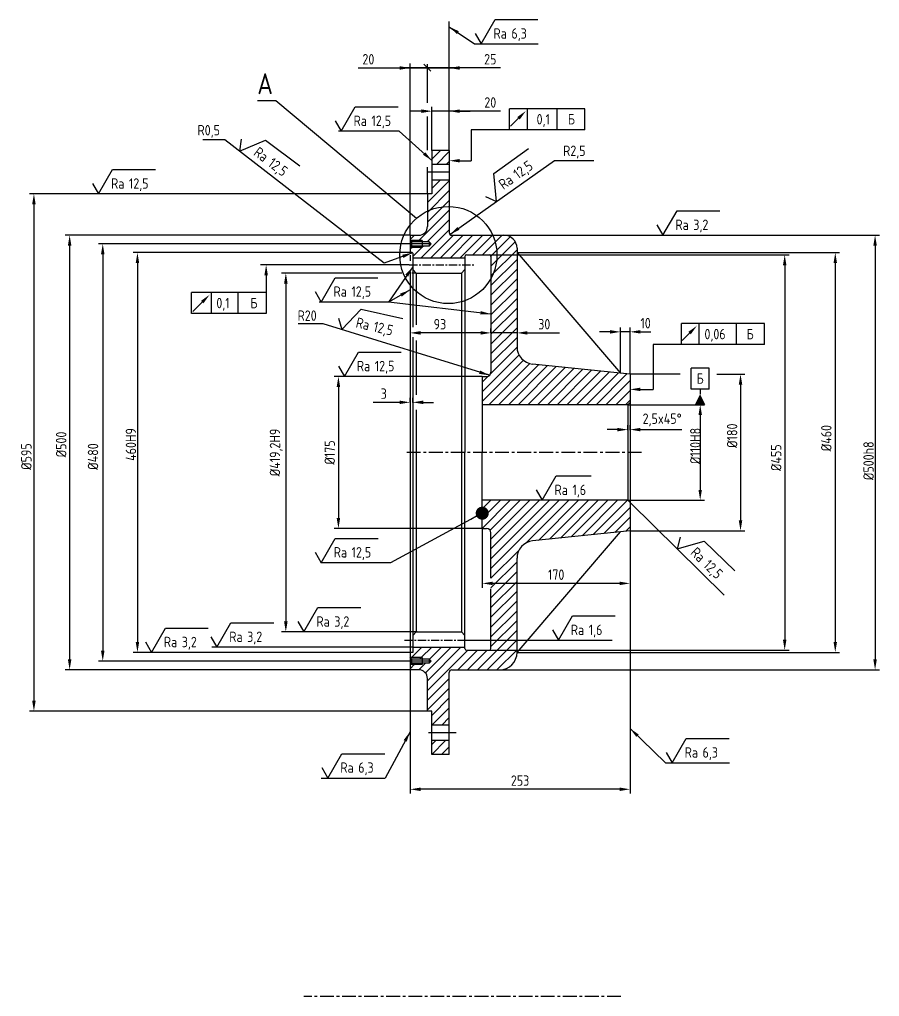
# Model space of a CAD drawing. Header units: millimetres. Extents: x 34179 to 39916, y -3385 to -179.
# Drawn here: x 34179 to 35169, y -1346 to -222 of the extents above; entities that cross this region are included whole.
import ezdxf
from ezdxf.enums import TextEntityAlignment as Align

# ---------------------------------------------------------------- set-up
doc = ezdxf.new("R2010")
doc.units = ezdxf.units.MM
doc.linetypes.add('CENTER', pattern=[50.8, 31.75, -6.35, 6.35, -6.35])
for name, color, linetype in [('Bord', 1, 'Continuous'), ('Cen', 5, 'CENTER'), ('Cont', 6, 'Continuous'), ('Dim', 7, 'Continuous'), ('Hatch', 2, 'Continuous'), ('Text', 3, 'Continuous'), ('Textb', 6, 'Continuous'), ('Vporti', 7, 'Continuous')]:
    doc.layers.add(name, color=color, linetype=linetype)
doc.styles.add('Style1', font='romans.shx', dxfattribs={"width": 0.8})
doc.dimstyles.new('LIN4', dxfattribs={"dimscale": 4, "dimtxt": 3, "dimasz": 3, "dimexe": 1.25, "dimexo": 0, "dimgap": 1, "dimtad": 1, "dimdec": 0, "dimzin": 13, "dimdsep": 46, "dimtxsty": 'Style1', "dimcen": 2.5, "dimclrt": 3, "dimadec": 0, "dimazin": 0, "dimtfac": 1, "dimtofl": 0, "dimtmove": 1, "dimatfit": 3, "dimfxl": 1, "dimtolj": 1, "dimtzin": 13, "dimarcsym": 0})
doc.dimstyles.new('Lin5', dxfattribs={"dimscale": 5, "dimtxt": 3, "dimasz": 3, "dimexe": 1.25, "dimexo": 0, "dimgap": 1.5, "dimtad": 1, "dimtoh": 1, "dimdec": 0, "dimtxsty": 'Style1', "dimcen": 2.5, "dimclrt": 3, "dimadec": 0, "dimazin": 0, "dimtfac": 1, "dimtdec": 0, "dimtmove": 0, "dimatfit": 2, "dimldrblk": 'DOT', "dimfxl": 1, "dimarcsym": 0})
pattern_1 = [(45, (25755.52, -5071.287), (-5.61266, 5.61266), [])]

# ---------------------------------------------------------------- blocks, each defined once
blk = doc.blocks.new('*D51')
at = {"layer": 'Dim', "color": 0, "lineweight": -2, "transparency": 16777216}
for p, q in [((34751.8, -571.3), (34751.8, -587.3)), ((34709.8, -582.3), (34697.8, -582.3)), ((34721.8, -582.3), (34721.8, -577.3)), ((34763.8, -582.3), (34775.8, -582.3))]:
    blk.add_line(p, q, dxfattribs=at)
at = {"layer": 'Dim', "color": 0, "transparency": 16777216}
for points in [[(34709.8, -580.3), (34709.8, -584.3), (34721.8, -582.3)], [(34763.8, -580.3), (34763.8, -584.3), (34751.8, -582.3)]]:
    blk.add_solid(points, dxfattribs=at)
at = {"layer": 'Dim', "color": 3, "transparency": 16777216, "insert": (34783.1, -572.3), "char_height": 12, "attachment_point": 5, "style": 'Style1'}
blk.add_mtext('\\A1;30', dxfattribs=at)
blk = doc.blocks.new('*D52')
at = {"layer": 'Dim', "color": 0, "lineweight": -2, "transparency": 16777216}
for p, q in [((34881.8, -809.9), (34881.8, -1112.4)), ((34628.8, -969.9), (34628.8, -1112.4)), ((34869.8, -1107.4), (34640.8, -1107.4))]:
    blk.add_line(p, q, dxfattribs=at)
at = {"layer": 'Dim', "color": 0, "transparency": 16777216}
for points in [[(34640.8, -1105.4), (34640.8, -1109.4), (34628.8, -1107.4)], [(34869.8, -1105.4), (34869.8, -1109.4), (34881.8, -1107.4)]]:
    blk.add_solid(points, dxfattribs=at)
at = {"layer": 'Dim', "color": 3, "transparency": 16777216, "insert": (34755.3, -1097.4), "char_height": 12, "attachment_point": 5, "style": 'Style1'}
blk.add_mtext('\\A1;253', dxfattribs=at)
blk = doc.blocks.new('*D53')
at = {"layer": 'Dim', "color": 0, "lineweight": -2, "transparency": 16777216}
for p, q in [((34711.8, -807.4), (34711.8, -875.5)), ((34881.8, -809.9), (34881.8, -875.5)), ((34869.8, -870.5), (34723.8, -870.5))]:
    blk.add_line(p, q, dxfattribs=at)
at = {"layer": 'Dim', "color": 0, "transparency": 16777216}
for points in [[(34723.8, -868.5), (34723.8, -872.5), (34711.8, -870.5)], [(34869.8, -868.5), (34869.8, -872.5), (34881.8, -870.5)]]:
    blk.add_solid(points, dxfattribs=at)
at = {"layer": 'Dim', "color": 3, "transparency": 16777216, "insert": (34796.8, -860.5), "char_height": 12, "attachment_point": 5, "style": 'Style1'}
blk.add_mtext('\\A1;170', dxfattribs=at)
blk = doc.blocks.new('*D54')
at = {"layer": 'Dim', "color": 0, "lineweight": -2, "transparency": 16777216}
for p, q in [((34736.8, -469.9), (35168.7, -469.9)), ((35163.7, -481.9), (35163.7, -957.9)), ((34731.8, -969.9), (35168.7, -969.9))]:
    blk.add_line(p, q, dxfattribs=at)
at = {"layer": 'Dim', "color": 0, "transparency": 16777216}
for points in [[(35161.7, -481.9), (35165.7, -481.9), (35163.7, -469.9)], [(35161.7, -957.9), (35165.7, -957.9), (35163.7, -969.9)]]:
    blk.add_solid(points, dxfattribs=at)
at = {"layer": 'Dim', "color": 3, "transparency": 16777216, "insert": (35156.2, -729.4), "char_height": 12, "attachment_point": 5, "rotation": 90, "style": 'Style1'}
blk.add_mtext('\\A1;%%C500h8', dxfattribs=at)
blk = doc.blocks.new('*D55')
at = {"layer": 'Dim', "color": 0, "lineweight": -2, "transparency": 16777216}
for p, q in [((34719.8, -492.4), (35064.7, -492.4)), ((35059.7, -504.4), (35059.7, -935.4)), ((34719.8, -947.4), (35064.7, -947.4))]:
    blk.add_line(p, q, dxfattribs=at)
at = {"layer": 'Dim', "color": 0, "transparency": 16777216}
for points in [[(35057.7, -504.4), (35061.7, -504.4), (35059.7, -492.4)], [(35057.7, -935.4), (35061.7, -935.4), (35059.7, -947.4)]]:
    blk.add_solid(points, dxfattribs=at)
at = {"layer": 'Dim', "color": 3, "transparency": 16777216, "insert": (35049.9, -725.9), "char_height": 12, "attachment_point": 5, "rotation": 90, "style": 'Style1'}
blk.add_mtext('\\A1;%%C455', dxfattribs=at)
blk = doc.blocks.new('*D56')
at = {"layer": 'Dim', "color": 0, "lineweight": -2, "transparency": 16777216}
for p, q in [((34751.8, -489.9), (35122.9, -489.9)), ((35117.9, -501.9), (35117.9, -937.9)), ((34751.8, -949.9), (35122.9, -949.9))]:
    blk.add_line(p, q, dxfattribs=at)
at = {"layer": 'Dim', "color": 0, "transparency": 16777216}
for points in [[(35115.9, -501.9), (35119.9, -501.9), (35117.9, -489.9)], [(35115.9, -937.9), (35119.9, -937.9), (35117.9, -949.9)]]:
    blk.add_solid(points, dxfattribs=at)
at = {"layer": 'Dim', "color": 3, "transparency": 16777216, "insert": (35107.6, -703.4), "char_height": 12, "attachment_point": 5, "rotation": 90, "style": 'Style1'}
blk.add_mtext('\\A1;%%c460', dxfattribs=at)
blk = doc.blocks.new('*D57')
at = {"layer": 'Dim', "color": 0, "lineweight": -2, "transparency": 16777216}
for p, q in [((34981.6, -629.9), (35013.9, -629.9)), ((35008.9, -641.9), (35008.9, -797.9)), ((34881.8, -809.9), (35013.9, -809.9))]:
    blk.add_line(p, q, dxfattribs=at)
at = {"layer": 'Dim', "color": 0, "transparency": 16777216}
for points in [[(35006.9, -641.9), (35010.9, -641.9), (35008.9, -629.9)], [(35006.9, -797.9), (35010.9, -797.9), (35008.9, -809.9)]]:
    blk.add_solid(points, dxfattribs=at)
at = {"layer": 'Dim', "color": 3, "transparency": 16777216, "insert": (34999.2, -700.6), "char_height": 12, "attachment_point": 5, "rotation": 90, "style": 'Style1'}
blk.add_mtext('\\A1;%%C180', dxfattribs=at)
blk = doc.blocks.new('*D58')
at = {"layer": 'Dim', "color": 0, "lineweight": -2, "transparency": 16777216}
for p, q in [((34648.8, -422.4), (34191, -422.4)), ((34196, -434.4), (34196, -1005.4)), ((34648.8, -1017.4), (34191, -1017.4))]:
    blk.add_line(p, q, dxfattribs=at)
at = {"layer": 'Dim', "color": 0, "transparency": 16777216}
for points in [[(34194, -434.4), (34198, -434.4), (34196, -422.4)], [(34194, -1005.4), (34198, -1005.4), (34196, -1017.4)]]:
    blk.add_solid(points, dxfattribs=at)
at = {"layer": 'Dim', "color": 3, "transparency": 16777216, "insert": (34187.3, -724.6), "char_height": 12, "attachment_point": 5, "rotation": 90, "style": 'Style1'}
blk.add_mtext('\\A1;%%C595', dxfattribs=at)
blk = doc.blocks.new('*D59')
at = {"layer": 'Dim', "color": 0, "lineweight": -2, "transparency": 16777216}
for p, q in [((34619.1, -513.5), (34480.8, -513.5)), ((34485.8, -525.5), (34485.8, -914.3)), ((34636.8, -926.3), (34480.8, -926.3))]:
    blk.add_line(p, q, dxfattribs=at)
at = {"layer": 'Dim', "color": 0, "transparency": 16777216}
for points in [[(34483.8, -525.5), (34487.8, -525.5), (34485.8, -513.5)], [(34483.8, -914.3), (34487.8, -914.3), (34485.8, -926.3)]]:
    blk.add_solid(points, dxfattribs=at)
at = {"layer": 'Dim', "color": 3, "transparency": 16777216, "insert": (34474.7, -719.9), "char_height": 12, "attachment_point": 5, "rotation": 90, "style": 'Style1'}
blk.add_mtext('\\A1;%%C419,2H9', dxfattribs=at)
blk = doc.blocks.new('*D60')
at = {"layer": 'Dim', "color": 0, "lineweight": -2, "transparency": 16777216}
for p, q in [((34711.8, -632.4), (34541.3, -632.4)), ((34546.3, -644.4), (34546.3, -795.4)), ((34711.8, -807.4), (34541.3, -807.4))]:
    blk.add_line(p, q, dxfattribs=at)
at = {"layer": 'Dim', "color": 0, "transparency": 16777216}
for points in [[(34544.3, -644.4), (34548.3, -644.4), (34546.3, -632.4)], [(34544.3, -795.4), (34548.3, -795.4), (34546.3, -807.4)]]:
    blk.add_solid(points, dxfattribs=at)
at = {"layer": 'Dim', "color": 3, "transparency": 16777216, "insert": (34536.3, -719.9), "char_height": 12, "attachment_point": 5, "rotation": 90, "style": 'Style1'}
blk.add_mtext('\\A1;%%C175', dxfattribs=at)
blk = doc.blocks.new('*D61')
at = {"layer": 'Dim', "color": 0, "lineweight": -2, "transparency": 16777216}
for p, q in [((34879.3, -664.9), (34967.5, -664.9)), ((34962.5, -676.9), (34962.5, -762.9)), ((34879.3, -774.9), (34967.5, -774.9))]:
    blk.add_line(p, q, dxfattribs=at)
at = {"layer": 'Dim', "color": 0, "transparency": 16777216}
for points in [[(34960.5, -676.9), (34964.5, -676.9), (34962.5, -664.9)], [(34960.5, -762.9), (34964.5, -762.9), (34962.5, -774.9)]]:
    blk.add_solid(points, dxfattribs=at)
at = {"layer": 'Dim', "color": 3, "transparency": 16777216, "insert": (34956.9, -712.4), "char_height": 12, "attachment_point": 5, "rotation": 90, "style": 'Style1'}
blk.add_mtext('\\A1;%%C110H8', dxfattribs=at)
blk = doc.blocks.new('*D62')
at = {"layer": 'Dim', "color": 0, "lineweight": -2, "transparency": 16777216}
for p, q in [((34569, -277.5), (34628.8, -277.5)), ((34628.8, -277.5), (34616.8, -277.5)), ((34628.8, -469.9), (34628.8, -272.5)), ((34628.8, -277.5), (34675.8, -277.5)), ((34628.8, -277.5), (34651.8, -277.5))]:
    blk.add_line(p, q, dxfattribs=at)
at = {"layer": 'Dim', "color": 0, "transparency": 16777216}
blk.add_solid([(34616.8, -275.5), (34616.8, -279.5), (34628.8, -277.5)], dxfattribs=at)
at = {"layer": 'Dim', "color": 3, "transparency": 16777216, "insert": (34580.8, -267.5), "char_height": 12, "attachment_point": 5, "style": 'Style1'}
blk.add_mtext('\\A1;20', dxfattribs=at)
blk = doc.blocks.new('*D63')
at = {"layer": 'Dim', "color": 0, "lineweight": -2, "transparency": 16777216}
for p, q in [((34628.8, -554.5), (34628.8, -587.3)), ((34721.8, -554.5), (34721.8, -587.3)), ((34709.8, -582.3), (34640.8, -582.3))]:
    blk.add_line(p, q, dxfattribs=at)
at = {"layer": 'Dim', "color": 0, "transparency": 16777216}
for points in [[(34640.8, -580.3), (34640.8, -584.3), (34628.8, -582.3)], [(34709.8, -580.3), (34709.8, -584.3), (34721.8, -582.3)]]:
    blk.add_solid(points, dxfattribs=at)
at = {"layer": 'Dim', "color": 3, "transparency": 16777216, "insert": (34663.1, -572.3), "char_height": 12, "attachment_point": 5, "style": 'Style1'}
blk.add_mtext('\\A1;93', dxfattribs=at)
blk = doc.blocks.new('*D64')
at = {"layer": 'Dim', "color": 0, "lineweight": -2, "transparency": 16777216}
for p, q in [((34673.8, -277.5), (34627.8, -277.5)), ((34673.8, -277.5), (34651.8, -277.5)), ((34673.8, -372.4), (34673.8, -272.5)), ((34673.8, -277.5), (34685.8, -277.5)), ((34732.8, -277.5), (34673.8, -277.5))]:
    blk.add_line(p, q, dxfattribs=at)
at = {"layer": 'Dim', "color": 0, "transparency": 16777216}
blk.add_solid([(34685.8, -275.5), (34685.8, -279.5), (34673.8, -277.5)], dxfattribs=at)
at = {"layer": 'Dim', "color": 3, "transparency": 16777216, "insert": (34721, -267.5), "char_height": 12, "attachment_point": 5, "style": 'Style1'}
blk.add_mtext('\\A1;25', dxfattribs=at)
blk = doc.blocks.new('*D65')
at = {"layer": 'Dim', "color": 0, "lineweight": -2, "transparency": 16777216}
for p, q in [((34653.8, -372.4), (34653.8, -322.2)), ((34673.8, -372.4), (34673.8, -322.2)), ((34641.8, -327.2), (34629.8, -327.2)), ((34673.8, -327.2), (34653.8, -327.2)), ((34732.8, -327.2), (34673.8, -327.2)), ((34685.8, -327.2), (34697.8, -327.2))]:
    blk.add_line(p, q, dxfattribs=at)
at = {"layer": 'Dim', "color": 0, "transparency": 16777216}
for points in [[(34641.8, -325.2), (34641.8, -329.2), (34653.8, -327.2)], [(34685.8, -325.2), (34685.8, -329.2), (34673.8, -327.2)]]:
    blk.add_solid(points, dxfattribs=at)
at = {"layer": 'Dim', "color": 3, "transparency": 16777216, "insert": (34721, -317.2), "char_height": 12, "attachment_point": 5, "style": 'Style1'}
blk.add_mtext('\\A1;20', dxfattribs=at)
blk = doc.blocks.new('*D66')
at = {"layer": 'Dim', "color": 0, "lineweight": -2, "transparency": 16777216}
for p, q in [((34628.8, -469.9), (34232.1, -469.9)), ((34237.1, -481.9), (34237.1, -957.9)), ((34628.8, -969.9), (34232.1, -969.9))]:
    blk.add_line(p, q, dxfattribs=at)
at = {"layer": 'Dim', "color": 0, "transparency": 16777216}
for points in [[(34235.1, -481.9), (34239.1, -481.9), (34237.1, -469.9)], [(34235.1, -957.9), (34239.1, -957.9), (34237.1, -969.9)]]:
    blk.add_solid(points, dxfattribs=at)
at = {"layer": 'Dim', "color": 3, "transparency": 16777216, "insert": (34227.4, -710.7), "char_height": 12, "attachment_point": 5, "rotation": 90, "style": 'Style1'}
blk.add_mtext('\\A1;%%C500', dxfattribs=at)
blk = doc.blocks.new('*D67')
at = {"layer": 'Dim', "color": 0, "lineweight": -2, "transparency": 16777216}
for p, q in [((34858.8, -581.1), (34846.8, -581.1)), ((34870.8, -628.8), (34870.8, -576.1)), ((34881.8, -629.9), (34881.8, -576.1)), ((34893.8, -581.1), (34905.8, -581.1))]:
    blk.add_line(p, q, dxfattribs=at)
at = {"layer": 'Dim', "color": 0, "transparency": 16777216}
for points in [[(34858.8, -579.1), (34858.8, -583.1), (34870.8, -581.1)], [(34893.8, -579.1), (34893.8, -583.1), (34881.8, -581.1)]]:
    blk.add_solid(points, dxfattribs=at)
at = {"layer": 'Dim', "color": 3, "transparency": 16777216, "insert": (34899.7, -571.1), "char_height": 12, "attachment_point": 5, "style": 'Style1'}
blk.add_mtext('\\A1;10', dxfattribs=at)
blk = doc.blocks.new('FORMA01')
at = {"layer": 'Bord'}
for p, q in [((-2.57, 4.21), (-2.57, 10.21)), ((-2.57, 10.21), (2.57, 10.21)), ((2.57, 4.21), (2.57, 10.21)), ((-2.57, 4.21), (2.57, 4.21)), ((0, 4.21), (0, 2.71))]:
    blk.add_line(p, q, dxfattribs=at)
blk.add_lwpolyline([(0, 2.71, 0, 3, 0), (0, -0.29, 3, 3, 0)], format="xyseb", dxfattribs=at)
at = {"layer": 'Text', "style": 'Style1', "width": 0.8}
blk.add_attdef('А', text='', height=3, dxfattribs=at).set_placement((0, 7.21), align=Align.MIDDLE)
blk = doc.blocks.new('*D68')
at = {"layer": 'Dim', "color": 0, "lineweight": -2, "transparency": 16777216}
for p, q in [((34867.3, -693.6), (34855.3, -693.6)), ((34879.3, -694.2), (34879.3, -688.6)), ((34881.8, -694.2), (34881.8, -688.6)), ((34893.8, -693.6), (34905.8, -693.6))]:
    blk.add_line(p, q, dxfattribs=at)
at = {"layer": 'Dim', "color": 0, "transparency": 16777216}
for points in [[(34867.3, -691.6), (34867.3, -695.6), (34879.3, -693.6)], [(34893.8, -691.6), (34893.8, -695.6), (34881.8, -693.6)]]:
    blk.add_solid(points, dxfattribs=at)
at = {"layer": 'Dim', "color": 3, "transparency": 16777216, "insert": (34918.7, -682.4), "char_height": 12, "attachment_point": 5, "style": 'Style1'}
blk.add_mtext('\\A1;2,5x45%%D', dxfattribs=at)
blk = doc.blocks.new('*D69')
at = {"layer": 'Dim', "color": 0, "lineweight": -2, "transparency": 16777216}
for p, q in [((34628.8, -489.9), (34310.1, -489.9)), ((34315.1, -501.9), (34315.1, -937.9)), ((34628.8, -949.9), (34310.1, -949.9))]:
    blk.add_line(p, q, dxfattribs=at)
at = {"layer": 'Dim', "color": 0, "transparency": 16777216}
for points in [[(34313.1, -501.9), (34317.1, -501.9), (34315.1, -489.9)], [(34313.1, -937.9), (34317.1, -937.9), (34315.1, -949.9)]]:
    blk.add_solid(points, dxfattribs=at)
at = {"layer": 'Dim', "color": 3, "transparency": 16777216, "insert": (34307.6, -710.7), "char_height": 12, "attachment_point": 5, "rotation": 90, "style": 'Style1'}
blk.add_mtext('\\A1;460H9', dxfattribs=at)
blk = doc.blocks.new('*D70')
at = {"layer": 'Dim', "color": 0, "lineweight": -2, "transparency": 16777216}
for p, q in [((34628.8, -479.9), (34270.2, -479.9)), ((34275.2, -491.9), (34275.2, -947.9)), ((34628.8, -959.9), (34270.2, -959.9))]:
    blk.add_line(p, q, dxfattribs=at)
at = {"layer": 'Dim', "color": 0, "transparency": 16777216}
for points in [[(34273.2, -491.9), (34277.2, -491.9), (34275.2, -479.9)], [(34273.2, -947.9), (34277.2, -947.9), (34275.2, -959.9)]]:
    blk.add_solid(points, dxfattribs=at)
at = {"layer": 'Dim', "color": 3, "transparency": 16777216, "insert": (34264, -724.6), "char_height": 12, "attachment_point": 5, "rotation": 90, "style": 'Style1'}
blk.add_mtext('\\A1;%%C480', dxfattribs=at)
blk = doc.blocks.new('*D71')
at = {"layer": 'Dim', "color": 0, "lineweight": -2, "transparency": 16777216}
for p, q in [((34616.8, -662.2), (34604.8, -662.2)), ((34628.8, -662.2), (34628.8, -657.2)), ((34631.8, -662.2), (34631.8, -657.2)), ((34643.8, -662.2), (34655.8, -662.2))]:
    blk.add_line(p, q, dxfattribs=at)
at = {"layer": 'Dim', "color": 0, "transparency": 16777216}
for points in [[(34616.8, -660.2), (34616.8, -664.2), (34628.8, -662.2)], [(34643.8, -660.2), (34643.8, -664.2), (34631.8, -662.2)]]:
    blk.add_solid(points, dxfattribs=at)
at = {"layer": 'Dim', "color": 3, "transparency": 16777216, "insert": (34598.5, -652.2), "char_height": 12, "attachment_point": 5, "style": 'Style1'}
blk.add_mtext('\\A1;3', dxfattribs=at)
blk = doc.blocks.new('SHERISO_01')
at = {"layer": 'Text'}
blk.add_line((4.04, 7), (16.36, 7), dxfattribs=at)
blk.add_lwpolyline([(-1.73, 3), (0, 0), (4.04, 7)], dxfattribs=at)
at = {"layer": 'Text', "style": 'Style1', "width": 0.8}
blk.add_text('Ra', height=3, dxfattribs=at).set_placement((3.58, 1.5))
blk.add_attdef('12,5', (8.73, 1.5), '', height=3, dxfattribs=at)
blk = doc.blocks.new('sherISO_04')
at = {"layer": 'Text'}
blk.add_line((4.04, 7), (14.12, 7), dxfattribs=at)
blk.add_lwpolyline([(-1.73, 3), (0, 0), (4.04, 7)], dxfattribs=at)
at = {"layer": 'Text', "style": 'Style1', "width": 0.8}
blk.add_text('Ra', height=3, dxfattribs=at).set_placement((3.58, 1.5))
blk.add_attdef('3,2', (8.73, 1.5), '', height=3, dxfattribs=at)

msp = doc.modelspace()

# ---------------------------------------------------------------- hatches: boundary and pattern name
at = {"layer": 'Hatch'}
h = msp.add_hatch(dxfattribs=at)
h.set_pattern_fill('ANSI31', color=256, scale=2.5, style=0)
h.set_pattern_definition(pattern_1)
h.paths.add_polyline_path([(34653.77285, -372.44286), (34653.77285, -388.44286), (34673.77285, -388.44286), (34673.77285, -372.44286)])
h = msp.add_hatch(dxfattribs=at)
h.set_pattern_fill('ANSI31', color=256, scale=2.5, style=0)
h.set_pattern_definition(pattern_1)
h.paths.add_polyline_path([(34673.77285, -466.94286), (34673.77285, -436.85611, 0.1159380318), (34648.77285, -442.25466), (34648.77285, -459.94286, -0.4142135624), (34638.77285, -469.94286), (34628.77285, -469.94286), (34628.77285, -475.94286), (34642.77285, -475.94286), (34642.77285, -477.54286), (34650.77285, -477.54286), (34653.17285, -479.94286), (34650.77285, -482.34286), (34642.77285, -482.34286), (34642.77285, -483.94286), (34628.77285, -483.94286), (34628.77285, -489.94286), (34631.77285, -489.94286), (34631.77285, -495.94286), (34691.77285, -495.94286), (34691.77285, -494.44286, -0.4142135624), (34693.77285, -492.44286), (34719.77285, -492.44286, -0.4142135624), (34721.77285, -494.44286), (34721.77285, -519.59776, 0.1259805434), (34728.64938, -492.73888, 0.1054146983), (34723.7893, -469.94286), (34676.77285, -469.94286, -0.4142135624)])
h.paths.add_polyline_path([(34673.77285, -436.85611), (34673.77285, -406.44286), (34653.77285, -406.44286), (34653.77285, -422.44286), (34648.77285, -422.44286), (34648.77285, -442.25466, -0.1159380318)])
h.paths.add_polyline_path([(34721.77285, -627.44286, -0.4142135624), (34716.77285, -632.44286), (34711.77285, -632.44286), (34711.77285, -664.94286), (34879.27285, -664.94286), (34881.77285, -662.44286), (34881.77285, -629.94286), (34769.68228, -618.16167, -0.383864035), (34751.77285, -598.27123), (34751.77285, -484.94286, 0.4142135624), (34736.77285, -469.94286), (34723.7893, -469.94286, -0.1054146983), (34728.64938, -492.73888, -0.1259805434), (34721.77285, -519.59776)])
h = msp.add_hatch(dxfattribs=at)
h.set_pattern_fill('ANSI31', color=256, scale=2.5, style=0)
h.set_pattern_definition(pattern_1)
h.paths.add_polyline_path([(34628.77285, -475.94286), (34642.77285, -475.94286), (34642.77285, -477.54286), (34630.37285, -477.54286)])
h.paths.add_polyline_path([(34630.37285, -482.34286), (34642.77285, -482.34286), (34642.77285, -483.94286), (34628.77285, -483.94286)])
h = msp.add_hatch(dxfattribs=at)
h.set_pattern_fill('ANSI31', color=256, scale=2.5, style=0)
h.set_pattern_definition(pattern_1)
h.paths.add_polyline_path([(34711.77285, -774.94286), (34879.27285, -774.94286), (34881.77285, -777.44286), (34881.77285, -809.94286), (34769.68228, -821.72406, 0.383864035), (34751.77285, -841.6145), (34751.77285, -935.94286), (34721.77285, -935.94286), (34721.77285, -812.44286, 0.4142135624), (34716.77285, -807.44286), (34711.77285, -807.44286)])
h.paths.add_polyline_path([(34642.77285, -962.34286), (34650.77285, -962.34286), (34653.17285, -959.94286), (34650.77285, -957.54286), (34642.77285, -957.54286), (34642.77285, -955.94286), (34628.77285, -955.94286), (34628.77285, -949.94286), (34631.77285, -949.94286), (34631.77285, -943.94286), (34691.77285, -943.94286), (34691.77285, -945.44286, 0.4142135624), (34693.77285, -947.44286), (34719.77285, -947.44286, 0.4142135624), (34721.77285, -945.44286), (34721.77285, -935.94286), (34751.77285, -935.94286), (34751.77285, -949.94286, -0.4142135624), (34731.77285, -969.94286), (34676.77285, -969.94286, 0.4142135624), (34673.77285, -972.94286), (34673.77285, -1033.44286), (34653.77285, -1033.44286), (34653.77285, -1017.44286), (34648.77285, -1017.44286), (34648.77285, -979.94286, 0.4142135624), (34638.77285, -969.94286), (34628.77285, -969.94286), (34628.77285, -963.94286), (34642.77285, -963.94286)])
h.paths.add_polyline_path([(34653.77285, -1051.44286), (34673.77285, -1051.44286), (34673.77285, -1067.44286), (34653.77285, -1067.44286)])
h.paths.add_polyline_path([(34831.14316, -774.80001), (34805.25745, -774.80001), (34805.25745, -753.37144), (34831.14316, -753.37144)], flags=9)
h = msp.add_hatch(dxfattribs=at)
h.set_pattern_fill('ANSI31', color=256, scale=2.5, style=0)
h.set_pattern_definition(pattern_1)
h.paths.add_polyline_path([(34628.77285, -955.94286), (34642.77285, -955.94286), (34642.77285, -957.54286), (34630.37285, -957.54286)])
h.paths.add_polyline_path([(34630.37285, -962.34286), (34642.77285, -962.34286), (34642.77285, -963.94286), (34628.77285, -963.94286)])

# ---------------------------------------------------------------- linework, layer by layer
at = {"layer": 'Bord'}
for p, q in [((34829.9292, -324.50398), (34743.25623, -324.50398)), ((34743.25623, -348.50398), (34743.25623, -324.50398)), ((34763.82767, -348.50398), (34763.82767, -324.50398)), ((34797.77784, -348.50398), (34797.77784, -324.50398)), ((34829.9292, -348.50398), (34829.9292, -324.50398)), ((34743.25623, -348.50398), (34699.04959, -348.50398)), ((34699.04959, -348.50398), (34699.04959, -384.21953)), ((34829.9292, -348.50398), (34743.25623, -348.50398)), ((34685.77285, -384.21953), (34699.04959, -384.21953)), ((34642.77285, -475.94286), (34628.77285, -475.94286)), ((34642.77285, -483.94286), (34628.77285, -483.94286)), ((34627.72647, -503.94286), (34456.79164, -503.94286)), ((34463.16698, -515.30938), (34463.16698, -559.94614)), ((34377.24579, -559.94614), (34377.24579, -535.94614)), ((34463.16698, -535.94614), (34377.24579, -535.94614)), ((34400.45588, -559.94614), (34400.45588, -535.94614)), ((34431.01562, -559.94614), (34431.01562, -535.94614)), ((34463.16698, -559.94614), (34377.24579, -559.94614)), ((35036.58606, -571.66087), (34940.83493, -571.66087)), ((34940.83493, -595.66087), (34940.83493, -571.66087)), ((34961.40637, -595.66087), (34961.40637, -571.66087)), ((35004.4347, -595.66087), (35004.4347, -571.66087)), ((35036.58606, -595.66087), (35036.58606, -571.66087)), ((34940.83493, -595.66087), (34908.32313, -595.66087)), ((34908.32313, -595.66087), (34908.32313, -647.28943)), ((35036.58606, -595.66087), (34940.83493, -595.66087)), ((34893.77285, -647.28943), (34908.32313, -647.28943)), ((34642.77285, -955.94286), (34628.77285, -955.94286)), ((34642.77285, -963.94286), (34628.77285, -963.94286))]:
    msp.add_line(p, q, dxfattribs=at)
for points in [[(34673.77285, -384.21953, 0, 4, 0), (34685.77285, -384.21953, 4, 4, 0)], [(34463.16698, -503.94286, 0, 4, 0), (34463.16698, -515.94286, 4, 4, 0)], [(34881.77285, -647.28943, 0, 4, 0), (34893.77285, -647.28943, 4, 4, 0)]]:
    msp.add_lwpolyline(points, format="xyseb", dxfattribs=at)
at = {"layer": 'Cen'}
for p, q in [((34673.77285, -397.44286), (34648.50615, -397.44286)), ((34653.17285, -479.94286), (34628.77285, -479.94286)), ((34653.17285, -959.94286), (34628.77285, -959.94286)), ((34681.69814, -1042.44286), (34648.50615, -1042.44286))]:
    msp.add_line(p, q, dxfattribs=at)
at = {"layer": 'Cen', "ltscale": 0.3}
for p, q in [((34627.72647, -503.94286), (34703.39442, -503.94286)), ((34622.36717, -935.94286), (34693.33282, -935.94286))]:
    msp.add_line(p, q, dxfattribs=at)
at = {"layer": 'Cen', "ltscale": 0.5}
for p, q in [((34894.89331, -719.94286), (34624.17433, -719.94286)), ((34871.21644, -1345.76464), (34506.67085, -1345.76464))]:
    msp.add_line(p, q, dxfattribs=at)
at = {"layer": 'Cont'}
for p, q in [((34673.77285, -372.44286), (34653.77285, -372.44286)), ((34653.77285, -372.44286), (34653.77285, -422.44286)), ((34673.77285, -372.44286), (34673.77285, -397.44286)), ((34673.77285, -388.44286), (34653.77285, -388.44286)), ((34673.77285, -397.44286), (34673.77285, -466.94286)), ((34673.77285, -406.44286), (34653.77285, -406.44286)), ((34648.77285, -422.44286), (34648.77285, -459.94286)), ((34653.77285, -422.44286), (34648.77285, -422.44286)), ((34628.77285, -469.94286), (34638.77285, -469.94286)), ((34628.77285, -469.94286), (34628.77285, -490.31096)), ((34676.77285, -469.94286), (34736.77285, -469.94286)), ((34630.37285, -477.54286), (34628.77285, -475.94286)), ((34630.37285, -482.34286), (34628.77285, -483.94286)), ((34650.77285, -477.54286), (34630.37285, -477.54286)), ((34630.37285, -477.54286), (34630.37285, -482.34286)), ((34650.77285, -482.34286), (34630.37285, -482.34286)), ((34642.77285, -475.94286), (34642.77285, -483.94286)), ((34650.77285, -477.54286), (34653.17285, -479.94286)), ((34650.77285, -477.54286), (34650.77285, -482.34286)), ((34650.77285, -482.34286), (34653.17285, -479.94286)), ((34631.27285, -489.94286), (34628.77285, -489.94286)), ((34628.77285, -493.01428), (34628.77285, -499.57473)), ((34631.77285, -490.44286), (34631.77285, -575.8711)), ((34691.77285, -494.44286), (34691.77285, -719.94286)), ((34693.77285, -492.44286), (34719.77285, -492.44286)), ((34721.77285, -494.44286), (34721.77285, -627.44286)), ((34751.77285, -484.94286), (34751.77285, -598.27123)), ((34751.77285, -489.94286), (34870.78276, -628.78776)), ((34751.77285, -489.94286), (34752.77285, -489.94286)), ((34631.77285, -495.94286), (34691.77285, -495.94286)), ((34751.77285, -495.44286), (34751.77285, -598.27123)), ((34628.77285, -512.20147), (34628.77285, -969.94286)), ((34635.77285, -513.54286), (34631.77285, -509.54286)), ((34635.77285, -513.54286), (34635.77285, -572.88396)), ((34635.77285, -513.54286), (34687.77285, -513.54286)), ((34687.77285, -513.54286), (34691.77285, -509.54286)), ((34687.77285, -513.54286), (34687.77285, -926.34286)), ((34631.77285, -587.38431), (34631.77285, -949.94286)), ((34635.77285, -591.23068), (34635.77285, -653.61373)), ((34881.77285, -629.94286), (34769.68228, -618.16167)), ((34711.77285, -632.44286), (34716.77285, -632.44286)), ((34711.77285, -632.44286), (34711.77285, -719.94286)), ((34711.77285, -634.94286), (34711.77285, -634.94286)), ((34881.77285, -629.94286), (34881.77285, -809.94286)), ((34881.77285, -662.44286), (34879.27285, -664.94286)), ((34635.77285, -670.8151), (34635.77285, -926.34286)), ((34879.27285, -664.94286), (34711.77285, -664.94286)), ((34879.27285, -664.94286), (34879.27285, -774.94286)), ((34691.77285, -945.44286), (34691.77285, -719.94286)), ((34711.77285, -807.44286), (34711.77285, -719.94286)), ((34879.27285, -774.94286), (34711.77285, -774.94286)), ((34881.77285, -777.44286), (34879.27285, -774.94286)), ((34711.77285, -804.94286), (34711.77285, -804.94286)), ((34711.77285, -804.94286), (34711.77285, -804.94286)), ((34711.77285, -807.44286), (34716.77285, -807.44286)), ((34721.77285, -864.67629), (34721.77285, -812.44286)), ((34751.77285, -949.94286), (34870.78276, -811.09797)), ((34881.77285, -809.94286), (34769.68228, -821.72406)), ((34751.77285, -949.94286), (34751.77285, -841.6145)), ((34721.77285, -945.44286), (34721.77285, -876.6378)), ((34635.77285, -926.34286), (34631.77285, -930.34286)), ((34635.77285, -926.34286), (34687.77285, -926.34286)), ((34636.77285, -926.34286), (34687.77285, -926.34286)), ((34687.77285, -926.34286), (34691.77285, -930.34286)), ((34631.77285, -943.94286), (34691.77285, -943.94286)), ((34631.77285, -949.94286), (34628.77285, -949.94286)), ((34693.77285, -947.44286), (34719.77285, -947.44286)), ((34630.37285, -957.54286), (34628.77285, -955.94286)), ((34630.37285, -962.34286), (34628.77285, -963.94286)), ((34630.37285, -957.54286), (34630.37285, -962.34286)), ((34650.77285, -957.54286), (34630.37285, -957.54286)), ((34650.77285, -962.34286), (34630.37285, -962.34286)), ((34642.77285, -955.94286), (34642.77285, -963.94286)), ((34650.77285, -957.54286), (34650.77285, -962.34286)), ((34650.77285, -957.54286), (34653.17285, -959.94286)), ((34650.77285, -962.34286), (34653.17285, -959.94286)), ((34638.77285, -969.94286), (34628.77285, -969.94286)), ((34673.77285, -1067.44286), (34673.77285, -972.94286)), ((34676.77285, -969.94286), (34731.77285, -969.94286)), ((34648.77285, -1017.44286), (34648.77285, -979.94286)), ((34653.77285, -1017.44286), (34648.77285, -1017.44286)), ((34653.77285, -1017.44286), (34651.77285, -1017.44286)), ((34653.77285, -1062.44286), (34653.77285, -1017.44286)), ((34653.77285, -1067.44286), (34653.77285, -1017.44286)), ((34673.77285, -1033.44286), (34653.77285, -1033.44286)), ((34673.77285, -1051.44286), (34653.77285, -1051.44286)), ((34673.77285, -1067.44286), (34653.77285, -1067.44286))]:
    msp.add_line(p, q, dxfattribs=at)
for centre, radius, start, end in [((34638.77285, -459.94286), 10, 270, 0), ((34676.77285, -466.94286), 3, 180, 270), ((34736.77285, -484.94286), 15, 0, 90), ((34631.27285, -490.44286), 0.5, 0, 90), ((34693.77285, -494.44286), 2, 90, 180), ((34719.77285, -494.44286), 2, 0, 90), ((34771.77285, -598.27123), 20, 180, 264), ((34716.77285, -627.44286), 5, 270, 0), ((34716.77285, -812.44286), 5, 0, 90), ((34771.77285, -841.6145), 20, 96, 180), ((34693.77285, -945.44286), 2, 180, 270), ((34719.77285, -945.44286), 2, 270, 0), ((34731.77285, -949.94286), 20, 270, 0), ((34638.77285, -979.94286), 10, 0, 90), ((34676.77285, -972.94286), 3, 90, 180)]:
    msp.add_arc(centre, radius, start, end, dxfattribs=at)
at = {"layer": 'Dim'}
for p, q in [((34673.77285, -272.51083), (34673.77285, -224.10739)), ((34702.82478, -249.77889), (34776.18584, -249.77889)), ((34644.66855, -273.09807), (34652.4515, -281.35825)), ((34648.77285, -317.49577), (34648.77285, -273.02788)), ((34474.15505, -315.17435), (34453.21157, -315.17435)), ((34636.08377, -450.56115), (34474.15505, -315.17435)), ((34648.77285, -372.08372), (34648.77285, -333.50708)), ((34648.77285, -422.44286), (34648.77285, -391.65061)), ((34635.77285, -513.54286), (34630.70302, -513.54286)), ((34751.77285, -582.25689), (34721.77285, -582.25689)), ((34775.77285, -582.25689), (34800.46832, -582.25689)), ((34881.77285, -581.13425), (34870.78276, -581.13425)), ((34939.50419, -629.94286), (34881.77285, -629.94286)), ((34604.77285, -662.21442), (34586.27437, -662.21442)), ((34905.77285, -693.55826), (34941.50071, -693.55826)), ((34881.77285, -777.44286), (34990.04757, -884.03357)), ((34631.77285, -943.92119), (34400.86604, -943.92119)), ((34693.33282, -935.94286), (34861.37655, -935.94286)), ((34922.74888, -1076.99411), (34996.10994, -1076.99411)), ((34526.62615, -1094.44155), (34599.98721, -1094.44155))]:
    msp.add_line(p, q, dxfattribs=at)
msp.add_circle((34672.75739, -492.73888), 55.89199, dxfattribs=at)
at = {"layer": 'Text'}
for p, q in [((34753.49002, -335.38842), (34744.22816, -344.65028)), ((34389.67279, -546.83038), (34378.95807, -557.5451)), ((34950.26986, -582.5451), (34941.89686, -590.9181))]:
    msp.add_line(p, q, dxfattribs=at)
for points in [[(34761.9753, -326.90314, 0, 4, 0), (34753.49002, -335.38842, 4, 4, 0)], [(34398.15807, -538.3451, 0, 4, 0), (34389.67279, -546.83038, 4, 4, 0)], [(34958.75514, -574.05982, 0, 4, 0), (34950.26986, -582.5451, 4, 4, 0)]]:
    msp.add_lwpolyline(points, format="xyseb", dxfattribs=at)

# ---------------------------------------------------------------- block references
at = {"layer": 'Dim', "xscale": 4, "yscale": 4, "zscale": 4}
for name, p, values in [('SHERISO_01', (34710.38802, -249.77889), {'12,5': '6,3'}), ('SHERISO_01', (34270.41826, -422.44287), {'12,5': '12,5'}), ('SHERISO_01', (34919.66033, -469.94286), {'12,5': '3,2'}), ('SHERISO_01', (34526.37725, -546.76853), {'12,5': '12,5'}), ('SHERISO_01', (34553.22669, -632.44286), {'12,5': '12,5'}), ('sherISO_04', (34780.62928, -774.94286), {'3,2': '1,6'}), ('SHERISO_01', (34526.56205, -846.75336), {'12,5': '12,5'}), ('SHERISO_01', (34506.64232, -926.34286), {'12,5': '3,2'}), ('SHERISO_01', (34799.37882, -935.94286), {'12,5': '1,6'}), ('SHERISO_01', (34406.41317, -943.92119), {'12,5': '3,2'}), ('SHERISO_01', (34331.19695, -949.94286), {'12,5': '3,2'}), ('SHERISO_01', (34930.31212, -1076.99411), {'12,5': '6,3'}), ('SHERISO_01', (34534.18939, -1094.44155), {'12,5': '6,3'})]:
    msp.add_blockref(name, p, dxfattribs=at).add_auto_attribs(values)
at = {"layer": 'Dim'}
for p, xscale, yscale, zscale, rotation in [((34728.05097, -431.17125), 3.999999999999998, 3.999999999999998, 3.999999999999998, 35.55403649370742), ((34550.28378, -578.5901), 3.999999999999999, 3.999999999999999, 3.999999999999999, 347.0781577977522), ((34935.91021, -830.73822), 4, 4, 4, 315.8980930160113)]:
    msp.add_blockref('SHERISO_01', p, dxfattribs=dict(at, xscale=xscale, yscale=yscale, zscale=zscale, rotation=rotation)).add_auto_attribs({'12,5': '12,5'})
at = {"layer": 'Hatch'}
ref = msp.add_blockref('FORMA01', (34962.40441, -663.74635), dxfattribs=dict(at, xscale=-4, yscale=4, zscale=4))
ref.add_attrib('А', 'Б', dxfattribs={"layer": 'Text', "height": 12, "style": 'Style1', "width": 0.8}).set_placement((34962.40441, -634.90475), align=Align.MIDDLE)
at = {"layer": 'Vporti', "xscale": 4, "yscale": 4, "zscale": 4}
msp.add_blockref('SHERISO_01', (34549.42839, -350.26304), dxfattribs=at).add_auto_attribs({'12,5': '12,5'})
at = {"layer": 'Vporti', "xscale": 4, "yscale": 4, "zscale": 4, "rotation": 323.0749943927736}
msp.add_blockref('SHERISO_01', (34432.66786, -373.28706), dxfattribs=at).add_auto_attribs({'12,5': '12,5'})

# ---------------------------------------------------------------- texts
at = {"layer": 'Text', "style": 'Style1', "width": 0.8}
for s, p in [('0,1', (34774.28688, -342.50398)), ('Б', (34810.22443, -342.50398)), ('R0,5', (34384.21252, -355.10639)), ('R2,5', (34804.83534, -378.84196)), ('0,1', (34405.87264, -553.94614)), ('Б', (34445.0847, -553.94614)), ('R20', (34499.35568, -568.43439)), ('0,06', (34967.40601, -589.66087)), ('Б', (35015.82048, -589.66087))]:
    msp.add_text(s, height=12, dxfattribs=at).set_placement(p)
at = {"layer": 'Textb', "style": 'Style1', "width": 0.8}
msp.add_attdef('А', text='А', height=24, dxfattribs=at).set_placement((34470.94605, -307.62963), align=Align.RIGHT)

# ---------------------------------------------------------------- dimensions: what is measured, and where the dimension line sits
at = {"layer": 'Dim'}
for base, p1, p2, angle, text, override, picture, middle in [((34651.77285, -277.51083), (34628.77285, -469.94286), (34651.77285, -317.43054), 180, '20', {"dimdec": 0, "dimse2": 1, "dimsd2": 1}, '*D62', (34580.8053, -277.51083)), ((34651.77285, -277.51083), (34673.77285, -372.44286), (34651.77285, -319.35732), 180, '25', {"dimse2": 1, "dimsd2": 1}, '*D64', (34720.98713, -277.51083)), ((34237.09188, -969.94286), (34628.77285, -469.94286), (34628.77285, -969.94286), 90, '%%C<>', {"dimdec": 0}, '*D66', (34237.41713, -710.715)), ((35163.72512, -969.94286), (34736.77285, -469.94286), (34731.77285, -969.94286), 90, '%%C<>h8', {"dimdec": 0}, '*D54', (35166.20335, -729.3865)), ((34275.23079, -959.94286), (34628.77285, -479.94286), (34628.77285, -959.94286), 90, '%%C<>', {"dimdec": 0}, '*D70', (34274.01265, -724.64358)), ((35059.69358, -947.44286), (34719.77285, -492.44286), (34719.77285, -947.44286), 90, '%%C<>', {"dimdec": 0}, '*D55', (35059.91066, -725.87005)), ((35117.88017, -949.94286), (34751.77285, -489.94286), (34751.77285, -949.94286), 90, '%%c<>', {"dimdec": 0}, '*D56', (35117.63252, -703.36476)), ((35008.93668, -809.94286), (34981.56343, -629.94286), (34881.77285, -809.94286), 90, '%%C<>', {"dimdec": 0}, '*D57', (35009.22805, -700.5516)), ((34962.49366, -774.94286), (34879.27285, -664.94286), (34879.27285, -774.94286), 90, '%%C110H8', {"dimdec": 0}, '*D61', (34966.8521, -712.42718))]:
    dim = msp.add_linear_dim(base=base, p1=p1, p2=p2, angle=angle, text=text, dimstyle='LIN4', override=override, dxfattribs=at)
    dim.commit()
    dim.dimension.update_dxf_attribs({"geometry": picture, "text_midpoint": middle, "dimtype": 160})
for base, p1, p2, picture, middle in [((34653.77285, -327.15455), (34673.77285, -372.44286), (34653.77285, -372.44286), '*D65', (34720.98713, -327.15455)), ((34751.77285, -582.25689), (34721.77285, -582.25689), (34751.77285, -571.31203), '*D51', (34783.09428, -582.25689)), ((34628.77285, -662.21442), (34631.77285, -662.21442), (34628.77285, -662.21442), '*D71', (34598.50742, -662.21442))]:
    dim = msp.add_linear_dim(base=base, p1=p1, p2=p2, angle=180, dimstyle='LIN4', dxfattribs=at)
    dim.commit()
    dim.dimension.update_dxf_attribs({"geometry": picture, "text_midpoint": middle, "dimtype": 160})
for base, p1, p2, angle, text, picture, middle in [((34196.04294, -1017.44286), (34648.77285, -422.44286), (34648.77285, -1017.44286), 90, '%%C<>', '*D58', (34197.33633, -724.64358)), ((34315.08488, -949.94286), (34628.77285, -489.94286), (34628.77285, -949.94286), 90, '<>H9', '*D69', (34317.57874, -710.715)), ((34870.78276, -581.13425), (34881.77285, -629.94286), (34870.78276, -628.78776), 180, '10', '*D67', (34899.72036, -581.13425)), ((34881.77285, -693.55826), (34879.27285, -694.20705), (34881.77285, -694.20705), 180, '2,5x45%%D', '*D68', (34918.68183, -693.55826))]:
    dim = msp.add_linear_dim(base=base, p1=p1, p2=p2, angle=angle, text=text, dimstyle='LIN4', dxfattribs=at)
    dim.commit()
    dim.dimension.update_dxf_attribs({"geometry": picture, "text_midpoint": middle, "dimtype": 160})
for base, p1, p2, text, picture, middle in [((34485.83249, -926.34286), (34619.09727, -513.54286), (34636.77285, -926.34286), '%%C419,2H9', '*D59', (34474.68963, -719.94286)), ((34546.25033, -807.44286), (34711.77285, -632.44286), (34711.77285, -807.44286), '%%C<>', '*D60', (34536.25033, -719.94286))]:
    dim = msp.add_linear_dim(base=base, p1=p1, p2=p2, angle=90, text=text, dimstyle='LIN4', override={"dimdec": 0}, dxfattribs=at)
    dim.commit()
    dim.dimension.update_dxf_attribs({"geometry": picture, "text_midpoint": middle})
dim = msp.add_linear_dim(base=(34628.77285, -582.25689), p1=(34721.77285, -554.52644), p2=(34628.77285, -554.52644), angle=180, dimstyle='LIN4', override={"dimdec": 0}, dxfattribs=at)
dim.commit()
dim.dimension.update_dxf_attribs({"geometry": '*D63', "text_midpoint": (34663.0799, -582.25689), "dimtype": 160})
for base, p2, picture, middle in [((34711.77285, -870.54486), (34711.77285, -807.44286), '*D53', (34796.77285, -860.54486)), ((34628.77285, -1107.41907), (34628.77285, -969.94286), '*D52', (34755.27285, -1097.41907))]:
    dim = msp.add_linear_dim(base=base, p1=(34881.77285, -809.94286), p2=p2, angle=180, dimstyle='LIN4', dxfattribs=at)
    dim.commit()
    dim.dimension.update_dxf_attribs({"geometry": picture, "text_midpoint": middle})

# ---------------------------------------------------------------- leaders
for points, dimstyle in [([(34673.77285, -230.12911), (34702.82478, -249.77889)], 'LIN4'), ([(34653.77285, -383.90975), (34616.18905, -350.26304), (34546.56838, -350.26304)], 'LIN4'), ([(34631.67996, -490.15259), (34598.82757, -502.02959), (34415.78768, -360.20809), (34390.34429, -360.20809)], 'LIN4'), ([(34674.64118, -469.05379), (34794.81912, -383.81388), (34840.00402, -383.81388)], 'LIN4'), ([(34631.77285, -506.48621), (34603.79113, -546.76853)], 'LIN4'), ([(34628.77285, -532.93318), (34603.79113, -546.76853)], 'LIN4'), ([(34721.77285, -560.59648), (34603.79113, -546.76853), (34524.14751, -546.76853)], 'LIN4'), ([(34720.16532, -631.11589), (34528.82113, -571.95404), (34499.93063, -571.95404)], 'LIN4'), ([(34711.77285, -789.76912), (34606.20568, -846.75336), (34526.56205, -846.75336)], 'Lin5'), ([(34628.77285, -1041.18097), (34599.98721, -1094.44155)], 'LIN4'), ([(34881.77285, -1037.43782), (34922.74888, -1076.99411)], 'LIN4')]:
    msp.add_leader(points, dimstyle=dimstyle, dxfattribs=at)

doc.saveas('drawing.dxf')
